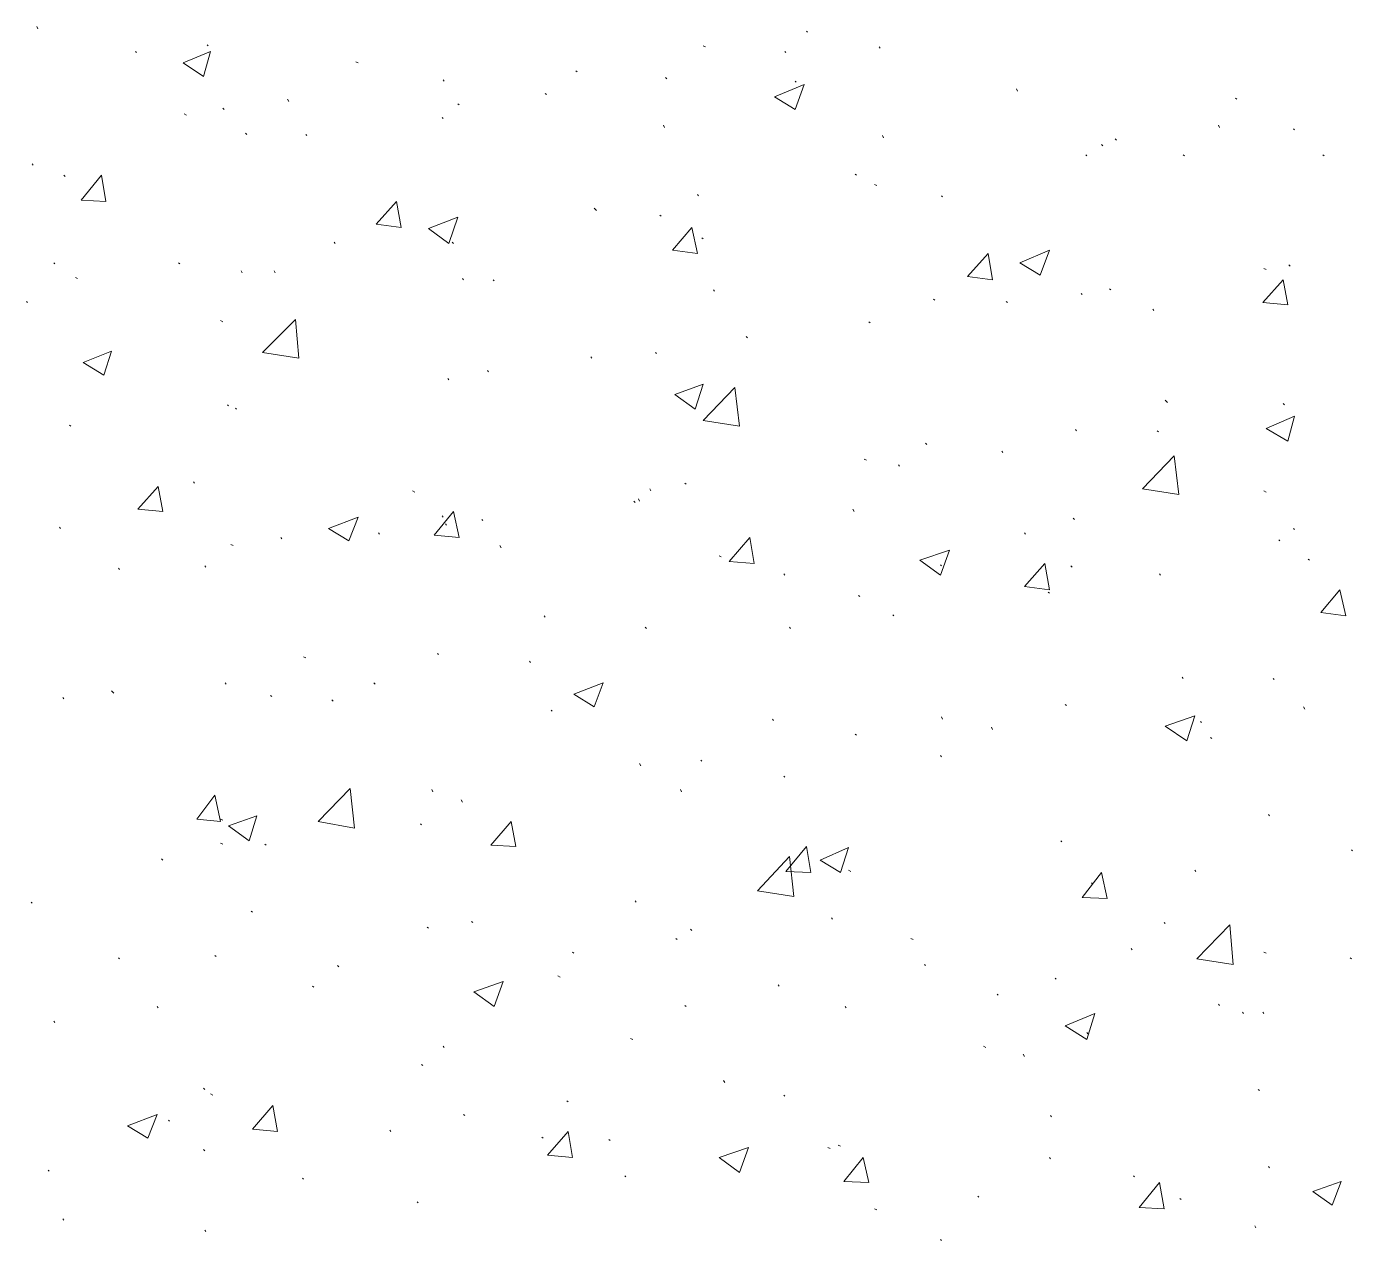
# Model space of a CAD drawing. Header units: millimetres. Extents: x 2928 to 3112, y 1220 to 1280.
# Drawn here: x 2949.071 to 2951.018, y 1243.844 to 1245.625 of the extents above; entities that cross this region are included whole.
import ezdxf

# ---------------------------------------------------------------- set-up
doc = ezdxf.new("R2010")
doc.units = ezdxf.units.MM

msp = doc.modelspace()

# ---------------------------------------------------------------- linework, layer by layer
at = {"color": 92, "linetype": 'Continuous', "lineweight": 13, "true_color": 0x00b800}
for points in [[(2949.08809, 1245.62202), (2949.08643, 1245.62535), (2949.08643, 1245.62535)], [(2950.21811, 1245.61702), (2950.21644, 1245.61868), (2950.21644, 1245.61868)], [(2949.3381, 1245.59702), (2949.33643, 1245.59868), (2949.33643, 1245.59868)], [(2950.06811, 1245.59535), (2950.06478, 1245.59702), (2950.06478, 1245.59702)], [(2950.32478, 1245.59368), (2950.32311, 1245.59535), (2950.32311, 1245.59535)], [(2949.2331, 1245.58702), (2949.23143, 1245.58868), (2949.23143, 1245.58868)], [(2949.30143, 1245.57202), (2949.34143, 1245.58868), (2949.34143, 1245.58868)], [(2949.33143, 1245.55202), (2949.34143, 1245.58868), (2949.34143, 1245.58868)], [(2949.5581, 1245.57202), (2949.55477, 1245.57368), (2949.55477, 1245.57368)], [(2950.18644, 1245.58702), (2950.18478, 1245.58868), (2950.18478, 1245.58868)], [(2949.30143, 1245.57202), (2949.33143, 1245.55202), (2949.33143, 1245.55202)], [(2949.87977, 1245.55868), (2949.87811, 1245.56035), (2949.87811, 1245.56035)], [(2949.68477, 1245.54535), (2949.6831, 1245.54702), (2949.6831, 1245.54702)], [(2950.01144, 1245.54868), (2950.00977, 1245.55035), (2950.00977, 1245.55035)], [(2950.16978, 1245.52202), (2950.21311, 1245.54035), (2950.21311, 1245.54035)], [(2950.20144, 1245.54368), (2950.19978, 1245.54535), (2950.19978, 1245.54535)], [(2950.19978, 1245.50368), (2950.21311, 1245.54035), (2950.21311, 1245.54035)], [(2949.45643, 1245.51535), (2949.45477, 1245.51868), (2949.45477, 1245.51868)], [(2949.83477, 1245.52535), (2949.83311, 1245.52702), (2949.83311, 1245.52702)], [(2950.16978, 1245.52202), (2950.19978, 1245.50368), (2950.19978, 1245.50368)], [(2950.52645, 1245.53035), (2950.52478, 1245.53368), (2950.52478, 1245.53368)], [(2950.84812, 1245.51868), (2950.84645, 1245.52035), (2950.84645, 1245.52035)], [(2949.30643, 1245.49535), (2949.3031, 1245.49702), (2949.3031, 1245.49702)], [(2949.36143, 1245.50368), (2949.35977, 1245.50535), (2949.35977, 1245.50535)], [(2949.70644, 1245.51035), (2949.70477, 1245.51202), (2949.70477, 1245.51202)], [(2949.6831, 1245.49035), (2949.68144, 1245.49201), (2949.68144, 1245.49201)], [(2950.00811, 1245.47701), (2950.00644, 1245.48035), (2950.00644, 1245.48035)], [(2950.82312, 1245.47701), (2950.82145, 1245.48035), (2950.82145, 1245.48035)], [(2949.39477, 1245.46701), (2949.3931, 1245.46868), (2949.3931, 1245.46868)], [(2949.4831, 1245.46535), (2949.48143, 1245.46701), (2949.48143, 1245.46701)], [(2950.32978, 1245.46201), (2950.32811, 1245.46535), (2950.32811, 1245.46535)], [(2950.67145, 1245.45868), (2950.66978, 1245.46035), (2950.66978, 1245.46035)], [(2950.93312, 1245.47368), (2950.93145, 1245.47535), (2950.93145, 1245.47535)], [(2950.62812, 1245.43535), (2950.62645, 1245.43701), (2950.62645, 1245.43701)], [(2950.65145, 1245.45035), (2950.64978, 1245.45201), (2950.64978, 1245.45201)], [(2950.77145, 1245.43535), (2950.76979, 1245.43701), (2950.76979, 1245.43701)], [(2950.97646, 1245.43535), (2950.97479, 1245.43701), (2950.97479, 1245.43701)], [(2949.08143, 1245.42201), (2949.07976, 1245.42368), (2949.07976, 1245.42368)], [(2949.1281, 1245.40535), (2949.12643, 1245.40701), (2949.12643, 1245.40701)], [(2949.15143, 1245.37035), (2949.18143, 1245.40701), (2949.18143, 1245.40701)], [(2949.1881, 1245.36868), (2949.18143, 1245.40701), (2949.18143, 1245.40701)], [(2950.28978, 1245.40701), (2950.28811, 1245.40868), (2950.28811, 1245.40868)], [(2950.05811, 1245.37701), (2950.05644, 1245.37868), (2950.05644, 1245.37868)], [(2950.31978, 1245.39201), (2950.31645, 1245.39368), (2950.31645, 1245.39368)], [(2949.15143, 1245.37035), (2949.1881, 1245.36868), (2949.1881, 1245.36868)], [(2949.58477, 1245.33535), (2949.61477, 1245.36868), (2949.61477, 1245.36868)], [(2949.62144, 1245.33035), (2949.61477, 1245.36868), (2949.61477, 1245.36868)], [(2950.41645, 1245.37535), (2950.41478, 1245.37701), (2950.41478, 1245.37701)], [(2949.66144, 1245.32868), (2949.70477, 1245.34535), (2949.70477, 1245.34535)], [(2949.69144, 1245.30701), (2949.70477, 1245.34535), (2949.70477, 1245.34535)], [(2949.90811, 1245.35535), (2949.90477, 1245.35868), (2949.90477, 1245.35868)], [(2950.00311, 1245.34701), (2950.00144, 1245.34868), (2950.00144, 1245.34868)], [(2949.58477, 1245.33535), (2949.62144, 1245.33035), (2949.62144, 1245.33035)], [(2949.66144, 1245.32868), (2949.69144, 1245.30701), (2949.69144, 1245.30701)], [(2950.01977, 1245.29701), (2950.04811, 1245.33035), (2950.04811, 1245.33035)], [(2950.05644, 1245.29201), (2950.04811, 1245.33035), (2950.04811, 1245.33035)], [(2949.52477, 1245.30701), (2949.5231, 1245.30868), (2949.5231, 1245.30868)], [(2949.6981, 1245.30701), (2949.69644, 1245.30868), (2949.69644, 1245.30868)], [(2950.06478, 1245.31368), (2950.06311, 1245.31535), (2950.06311, 1245.31535)], [(2950.01977, 1245.29701), (2950.05644, 1245.29201), (2950.05644, 1245.29201)], [(2950.45311, 1245.25868), (2950.48311, 1245.29201), (2950.48311, 1245.29201)], [(2950.48978, 1245.25368), (2950.48311, 1245.29201), (2950.48311, 1245.29201)], [(2950.52978, 1245.27868), (2950.57312, 1245.29701), (2950.57312, 1245.29701)], [(2950.55978, 1245.26034), (2950.57312, 1245.29701), (2950.57312, 1245.29701)], [(2949.1131, 1245.27701), (2949.11143, 1245.27868), (2949.11143, 1245.27868)], [(2949.29643, 1245.27701), (2949.29476, 1245.27868), (2949.29476, 1245.27868)], [(2949.3881, 1245.26368), (2949.38643, 1245.26701), (2949.38643, 1245.26701)], [(2949.43643, 1245.26368), (2949.43477, 1245.26701), (2949.43477, 1245.26701)], [(2950.52978, 1245.27868), (2950.55978, 1245.26034), (2950.55978, 1245.26034)], [(2950.89145, 1245.26868), (2950.88812, 1245.27035), (2950.88812, 1245.27035)], [(2950.92645, 1245.27368), (2950.92479, 1245.27535), (2950.92479, 1245.27535)], [(2949.14643, 1245.25534), (2949.1431, 1245.25701), (2949.1431, 1245.25701)], [(2949.7131, 1245.25368), (2949.71144, 1245.25534), (2949.71144, 1245.25534)], [(2949.7581, 1245.25201), (2949.75644, 1245.25368), (2949.75644, 1245.25368)], [(2950.45311, 1245.25868), (2950.48978, 1245.25368), (2950.48978, 1245.25368)], [(2950.88645, 1245.22034), (2950.91645, 1245.25368), (2950.91645, 1245.25368)], [(2950.92312, 1245.21701), (2950.91645, 1245.25368), (2950.91645, 1245.25368)], [(2950.08144, 1245.23701), (2950.07978, 1245.23868), (2950.07978, 1245.23868)], [(2950.40478, 1245.22368), (2950.40311, 1245.22534), (2950.40311, 1245.22534)], [(2950.62145, 1245.23201), (2950.61978, 1245.23368), (2950.61978, 1245.23368)], [(2950.66312, 1245.23868), (2950.66145, 1245.24034), (2950.66145, 1245.24034)], [(2949.07309, 1245.22034), (2949.07143, 1245.22201), (2949.07143, 1245.22201)], [(2950.51145, 1245.22034), (2950.50978, 1245.22201), (2950.50978, 1245.22201)], [(2950.72645, 1245.20868), (2950.72478, 1245.21034), (2950.72478, 1245.21034)], [(2950.88645, 1245.22034), (2950.92312, 1245.21701), (2950.92312, 1245.21701)], [(2949.35977, 1245.19201), (2949.35643, 1245.19368), (2949.35643, 1245.19368)], [(2949.4181, 1245.14701), (2949.46643, 1245.19534), (2949.46643, 1245.19534)], [(2949.47143, 1245.13868), (2949.46643, 1245.19534), (2949.46643, 1245.19534)], [(2950.30978, 1245.19034), (2950.30811, 1245.19201), (2950.30811, 1245.19201)], [(2950.12978, 1245.16868), (2950.12811, 1245.17034), (2950.12811, 1245.17034)], [(2949.15476, 1245.13201), (2949.19643, 1245.14868), (2949.19643, 1245.14868)], [(2949.18476, 1245.11368), (2949.19643, 1245.14868), (2949.19643, 1245.14868)], [(2949.4181, 1245.14701), (2949.47143, 1245.13868), (2949.47143, 1245.13868)], [(2949.99644, 1245.14534), (2949.99477, 1245.14701), (2949.99477, 1245.14701)], [(2949.15476, 1245.13201), (2949.18476, 1245.11368), (2949.18476, 1245.11368)], [(2949.90144, 1245.13868), (2949.89977, 1245.14034), (2949.89977, 1245.14034)], [(2949.69144, 1245.10701), (2949.68977, 1245.10868), (2949.68977, 1245.10868)], [(2949.74977, 1245.11868), (2949.7481, 1245.12034), (2949.7481, 1245.12034)], [(2950.02311, 1245.08534), (2950.06478, 1245.10034), (2950.06478, 1245.10034)], [(2950.05311, 1245.06368), (2950.06478, 1245.10034), (2950.06478, 1245.10034)], [(2950.06478, 1245.04701), (2950.11144, 1245.09534), (2950.11144, 1245.09534)], [(2950.11811, 1245.03868), (2950.11144, 1245.09534), (2950.11144, 1245.09534)], [(2949.3681, 1245.06868), (2949.36643, 1245.07034), (2949.36643, 1245.07034)], [(2950.02311, 1245.08534), (2950.05311, 1245.06368), (2950.05311, 1245.06368)], [(2950.74645, 1245.07368), (2950.74312, 1245.07701), (2950.74312, 1245.07701)], [(2950.91812, 1245.07034), (2950.91645, 1245.07201), (2950.91645, 1245.07201)], [(2949.37977, 1245.06368), (2949.3781, 1245.06534), (2949.3781, 1245.06534)], [(2950.89145, 1245.03534), (2950.93312, 1245.05368), (2950.93312, 1245.05368)], [(2950.92312, 1245.01701), (2950.93312, 1245.05368), (2950.93312, 1245.05368)], [(2949.13643, 1245.03868), (2949.13476, 1245.04034), (2949.13476, 1245.04034)], [(2950.06478, 1245.04701), (2950.11811, 1245.03868), (2950.11811, 1245.03868)], [(2950.61312, 1245.03201), (2950.61145, 1245.03368), (2950.61145, 1245.03368)], [(2950.73312, 1245.03034), (2950.73145, 1245.03201), (2950.73145, 1245.03201)], [(2950.89145, 1245.03534), (2950.92312, 1245.01701), (2950.92312, 1245.01701)], [(2950.39311, 1245.01201), (2950.39145, 1245.01367), (2950.39145, 1245.01367)], [(2950.30478, 1244.98867), (2950.30145, 1244.99034), (2950.30145, 1244.99034)], [(2950.50478, 1245.00034), (2950.50312, 1245.00201), (2950.50312, 1245.00201)], [(2950.70978, 1244.94701), (2950.75645, 1244.99534), (2950.75645, 1244.99534)], [(2950.76312, 1244.93867), (2950.75645, 1244.99534), (2950.75645, 1244.99534)], [(2950.35311, 1244.98034), (2950.35145, 1244.98201), (2950.35145, 1244.98201)], [(2949.23476, 1244.91701), (2949.26476, 1244.95034), (2949.26476, 1244.95034)], [(2949.27143, 1244.91367), (2949.26476, 1244.95034), (2949.26476, 1244.95034)], [(2949.3181, 1244.95534), (2949.31643, 1244.95701), (2949.31643, 1244.95701)], [(2950.03978, 1244.95367), (2950.03811, 1244.95534), (2950.03811, 1244.95534)], [(2949.64144, 1244.94201), (2949.6381, 1244.94367), (2949.6381, 1244.94367)], [(2949.97144, 1244.92867), (2949.96977, 1244.93201), (2949.96977, 1244.93201)], [(2949.98811, 1244.94367), (2949.98644, 1244.94701), (2949.98644, 1244.94701)], [(2950.70978, 1244.94701), (2950.76312, 1244.93867), (2950.76312, 1244.93867)], [(2950.89145, 1244.94201), (2950.88812, 1244.94367), (2950.88812, 1244.94367)], [(2949.23476, 1244.91701), (2949.27143, 1244.91367), (2949.27143, 1244.91367)], [(2949.66977, 1244.87867), (2949.6981, 1244.91367), (2949.6981, 1244.91367)], [(2949.70644, 1244.87534), (2949.6981, 1244.91367), (2949.6981, 1244.91367)], [(2949.96477, 1244.92701), (2949.96311, 1244.92867), (2949.96311, 1244.92867)], [(2950.28645, 1244.91367), (2950.28478, 1244.91701), (2950.28478, 1244.91701)], [(2949.51477, 1244.88867), (2949.5581, 1244.90534), (2949.5581, 1244.90534)], [(2949.54477, 1244.87034), (2949.5581, 1244.90534), (2949.5581, 1244.90534)], [(2949.6831, 1244.90534), (2949.68144, 1244.90701), (2949.68144, 1244.90701)], [(2949.6881, 1244.89367), (2949.68644, 1244.89534), (2949.68644, 1244.89534)], [(2949.74144, 1244.90034), (2949.73977, 1244.90201), (2949.73977, 1244.90201)], [(2950.60978, 1244.90201), (2950.60812, 1244.90367), (2950.60812, 1244.90367)], [(2949.12143, 1244.88867), (2949.11976, 1244.89034), (2949.11976, 1244.89034)], [(2949.44643, 1244.87367), (2949.44477, 1244.87534), (2949.44477, 1244.87534)], [(2949.51477, 1244.88867), (2949.54477, 1244.87034), (2949.54477, 1244.87034)], [(2949.58977, 1244.88034), (2949.5881, 1244.88201), (2949.5881, 1244.88201)], [(2949.66977, 1244.87867), (2949.70644, 1244.87534), (2949.70644, 1244.87534)], [(2950.10311, 1244.84034), (2950.13311, 1244.87534), (2950.13311, 1244.87534)], [(2950.13978, 1244.83701), (2950.13311, 1244.87534), (2950.13311, 1244.87534)], [(2950.53812, 1244.88034), (2950.53645, 1244.88201), (2950.53645, 1244.88201)], [(2950.93312, 1244.88701), (2950.93145, 1244.88867), (2950.93145, 1244.88867)], [(2949.37477, 1244.86367), (2949.37143, 1244.86534), (2949.37143, 1244.86534)], [(2949.7681, 1244.86034), (2949.76644, 1244.86367), (2949.76644, 1244.86367)], [(2950.38311, 1244.84201), (2950.42645, 1244.85701), (2950.42645, 1244.85701)], [(2950.41311, 1244.82034), (2950.42645, 1244.85701), (2950.42645, 1244.85701)], [(2950.91145, 1244.87034), (2950.90979, 1244.87201), (2950.90979, 1244.87201)], [(2949.33477, 1244.83201), (2949.3331, 1244.83367), (2949.3331, 1244.83367)], [(2950.09144, 1244.84701), (2950.08811, 1244.84867), (2950.08811, 1244.84867)], [(2950.10311, 1244.84034), (2950.13978, 1244.83701), (2950.13978, 1244.83701)], [(2950.38311, 1244.84201), (2950.41311, 1244.82034), (2950.41311, 1244.82034)], [(2950.41478, 1244.83367), (2950.41311, 1244.83534), (2950.41311, 1244.83534)], [(2950.53645, 1244.80367), (2950.56645, 1244.83701), (2950.56645, 1244.83701)], [(2950.57312, 1244.79867), (2950.56645, 1244.83701), (2950.56645, 1244.83701)], [(2950.60645, 1244.83201), (2950.60478, 1244.83367), (2950.60478, 1244.83367)], [(2950.95479, 1244.84201), (2950.95312, 1244.84367), (2950.95312, 1244.84367)], [(2949.2081, 1244.82867), (2949.20643, 1244.83034), (2949.20643, 1244.83034)], [(2950.18478, 1244.82034), (2950.18311, 1244.82201), (2950.18311, 1244.82201)], [(2950.73645, 1244.82034), (2950.73479, 1244.82201), (2950.73479, 1244.82201)], [(2950.53645, 1244.80367), (2950.57312, 1244.79867), (2950.57312, 1244.79867)], [(2950.57312, 1244.79367), (2950.57145, 1244.79534), (2950.57145, 1244.79534)], [(2950.97146, 1244.76534), (2950.99979, 1244.79867), (2950.99979, 1244.79867)], [(2951.00812, 1244.76034), (2950.99979, 1244.79867), (2950.99979, 1244.79867)], [(2950.29478, 1244.78867), (2950.29311, 1244.79034), (2950.29311, 1244.79034)], [(2949.83311, 1244.75867), (2949.83144, 1244.76034), (2949.83144, 1244.76034)], [(2950.34478, 1244.76034), (2950.34311, 1244.762), (2950.34311, 1244.762)], [(2950.97146, 1244.76534), (2951.00812, 1244.76034), (2951.00812, 1244.76034)], [(2949.98144, 1244.742), (2949.97977, 1244.74367), (2949.97977, 1244.74367)], [(2950.19311, 1244.742), (2950.19144, 1244.74367), (2950.19144, 1244.74367)], [(2949.48143, 1244.69867), (2949.4781, 1244.70034), (2949.4781, 1244.70034)], [(2949.67644, 1244.70367), (2949.67477, 1244.70534), (2949.67477, 1244.70534)], [(2949.81144, 1244.692), (2949.80977, 1244.69367), (2949.80977, 1244.69367)], [(2949.36477, 1244.66034), (2949.3631, 1244.662), (2949.3631, 1244.662)], [(2949.5831, 1244.66034), (2949.58144, 1244.662), (2949.58144, 1244.662)], [(2949.87477, 1244.64534), (2949.91811, 1244.662), (2949.91811, 1244.662)], [(2949.90477, 1244.627), (2949.91811, 1244.662), (2949.91811, 1244.662)], [(2950.76979, 1244.66867), (2950.76812, 1244.67034), (2950.76812, 1244.67034)], [(2950.90312, 1244.667), (2950.90145, 1244.66867), (2950.90145, 1244.66867)], [(2949.12643, 1244.63867), (2949.12476, 1244.64034), (2949.12476, 1244.64034)], [(2949.19976, 1244.647), (2949.19643, 1244.65034), (2949.19643, 1244.65034)], [(2949.43143, 1244.642), (2949.42977, 1244.64367), (2949.42977, 1244.64367)], [(2949.87477, 1244.64534), (2949.90477, 1244.627), (2949.90477, 1244.627)], [(2949.52143, 1244.63534), (2949.51977, 1244.637), (2949.51977, 1244.637)], [(2949.84311, 1244.62034), (2949.84144, 1244.622), (2949.84144, 1244.622)], [(2950.59812, 1244.62867), (2950.59645, 1244.63034), (2950.59645, 1244.63034)], [(2950.94812, 1244.62367), (2950.94645, 1244.627), (2950.94645, 1244.627)], [(2950.16811, 1244.607), (2950.16644, 1244.60867), (2950.16644, 1244.60867)], [(2950.41645, 1244.60867), (2950.41478, 1244.612), (2950.41478, 1244.612)], [(2950.74312, 1244.59867), (2950.78645, 1244.61367), (2950.78645, 1244.61367)], [(2950.77479, 1244.577), (2950.78645, 1244.61367), (2950.78645, 1244.61367)], [(2950.79645, 1244.60367), (2950.79479, 1244.60534), (2950.79479, 1244.60534)], [(2950.28978, 1244.58534), (2950.28811, 1244.587), (2950.28811, 1244.587)], [(2950.48978, 1244.59367), (2950.48811, 1244.597), (2950.48811, 1244.597)], [(2950.74312, 1244.59867), (2950.77479, 1244.577), (2950.77479, 1244.577)], [(2950.81145, 1244.58034), (2950.80979, 1244.582), (2950.80979, 1244.582)], [(2949.97311, 1244.54033), (2949.97144, 1244.54367), (2949.97144, 1244.54367)], [(2950.06311, 1244.547), (2950.06144, 1244.54867), (2950.06144, 1244.54867)], [(2950.41478, 1244.55367), (2950.41311, 1244.55533), (2950.41311, 1244.55533)], [(2950.18478, 1244.52367), (2950.18311, 1244.52533), (2950.18311, 1244.52533)], [(2949.49977, 1244.45867), (2949.54643, 1244.507), (2949.54643, 1244.507)], [(2949.5531, 1244.44867), (2949.54643, 1244.507), (2949.54643, 1244.507)], [(2949.6681, 1244.502), (2949.66644, 1244.50533), (2949.66644, 1244.50533)], [(2950.03311, 1244.502), (2950.03144, 1244.50533), (2950.03144, 1244.50533)], [(2949.32143, 1244.462), (2949.3481, 1244.497), (2949.3481, 1244.497)], [(2949.35643, 1244.45867), (2949.3481, 1244.497), (2949.3481, 1244.497)], [(2949.71144, 1244.487), (2949.70977, 1244.49033), (2949.70977, 1244.49033)], [(2949.3681, 1244.452), (2949.40977, 1244.467), (2949.40977, 1244.467)], [(2949.3981, 1244.43033), (2949.40977, 1244.467), (2949.40977, 1244.467)], [(2950.89645, 1244.467), (2950.89479, 1244.46867), (2950.89479, 1244.46867)], [(2949.32143, 1244.462), (2949.35643, 1244.45867), (2949.35643, 1244.45867)], [(2949.35977, 1244.46033), (2949.35643, 1244.462), (2949.35643, 1244.462)], [(2949.3681, 1244.452), (2949.3981, 1244.43033), (2949.3981, 1244.43033)], [(2949.49977, 1244.45867), (2949.5531, 1244.44867), (2949.5531, 1244.44867)], [(2949.65144, 1244.45367), (2949.64977, 1244.45533), (2949.64977, 1244.45533)], [(2949.7531, 1244.42367), (2949.7831, 1244.45867), (2949.7831, 1244.45867)], [(2949.78977, 1244.422), (2949.7831, 1244.45867), (2949.7831, 1244.45867)], [(2949.35977, 1244.42533), (2949.35643, 1244.427), (2949.35643, 1244.427)], [(2949.4231, 1244.42367), (2949.42143, 1244.42533), (2949.42143, 1244.42533)], [(2950.59145, 1244.42867), (2950.58978, 1244.43033), (2950.58978, 1244.43033)], [(2949.7531, 1244.42367), (2949.78977, 1244.422), (2949.78977, 1244.422)], [(2950.14478, 1244.357), (2950.19144, 1244.407), (2950.19144, 1244.407)], [(2950.18644, 1244.38533), (2950.21644, 1244.422), (2950.21644, 1244.422)], [(2950.19811, 1244.34867), (2950.19144, 1244.407), (2950.19144, 1244.407)], [(2950.22311, 1244.38367), (2950.21644, 1244.422), (2950.21644, 1244.422)], [(2950.23644, 1244.402), (2950.27811, 1244.42033), (2950.27811, 1244.42033)], [(2950.26645, 1244.38367), (2950.27811, 1244.42033), (2950.27811, 1244.42033)], [(2951.01812, 1244.41533), (2951.01646, 1244.417), (2951.01646, 1244.417)], [(2949.27143, 1244.402), (2949.26976, 1244.40367), (2949.26976, 1244.40367)], [(2950.23644, 1244.402), (2950.26645, 1244.38367), (2950.26645, 1244.38367)], [(2950.28145, 1244.38533), (2950.27811, 1244.387), (2950.27811, 1244.387)], [(2950.78812, 1244.38533), (2950.78645, 1244.387), (2950.78645, 1244.387)], [(2950.18644, 1244.38533), (2950.22311, 1244.38367), (2950.22311, 1244.38367)], [(2950.62145, 1244.347), (2950.64978, 1244.38367), (2950.64978, 1244.38367)], [(2950.63645, 1244.367), (2950.63478, 1244.36867), (2950.63478, 1244.36867)], [(2950.65812, 1244.34533), (2950.64978, 1244.38367), (2950.64978, 1244.38367)], [(2950.14478, 1244.357), (2950.19811, 1244.34867), (2950.19811, 1244.34867)], [(2950.62145, 1244.347), (2950.65812, 1244.34533), (2950.65812, 1244.34533)], [(2949.07976, 1244.33867), (2949.07809, 1244.34033), (2949.07809, 1244.34033)], [(2949.96644, 1244.34033), (2949.96477, 1244.342), (2949.96477, 1244.342)], [(2949.4031, 1244.32533), (2949.40143, 1244.327), (2949.40143, 1244.327)], [(2949.72644, 1244.31033), (2949.72477, 1244.312), (2949.72477, 1244.312)], [(2950.25478, 1244.31533), (2950.25311, 1244.317), (2950.25311, 1244.317)], [(2950.74312, 1244.30866), (2950.74145, 1244.31033), (2950.74145, 1244.31033)], [(2949.66144, 1244.302), (2949.65977, 1244.30366), (2949.65977, 1244.30366)], [(2950.04811, 1244.29866), (2950.04644, 1244.30033), (2950.04644, 1244.30033)], [(2950.78979, 1244.257), (2950.83812, 1244.307), (2950.83812, 1244.307)], [(2950.84312, 1244.24866), (2950.83812, 1244.307), (2950.83812, 1244.307)], [(2950.02644, 1244.28533), (2950.02477, 1244.287), (2950.02477, 1244.287)], [(2950.37311, 1244.28533), (2950.36978, 1244.287), (2950.36978, 1244.287)], [(2950.69478, 1244.27033), (2950.69312, 1244.272), (2950.69312, 1244.272)], [(2949.2081, 1244.257), (2949.20643, 1244.25866), (2949.20643, 1244.25866)], [(2949.34977, 1244.26033), (2949.3481, 1244.262), (2949.3481, 1244.262)], [(2949.87477, 1244.26533), (2949.87311, 1244.267), (2949.87311, 1244.267)], [(2950.78979, 1244.257), (2950.84312, 1244.24866), (2950.84312, 1244.24866)], [(2950.89145, 1244.26533), (2950.88812, 1244.267), (2950.88812, 1244.267)], [(2951.01646, 1244.257), (2951.01479, 1244.25866), (2951.01479, 1244.25866)], [(2949.52977, 1244.24533), (2949.5281, 1244.247), (2949.5281, 1244.247)], [(2949.85477, 1244.23033), (2949.85144, 1244.232), (2949.85144, 1244.232)], [(2950.39145, 1244.247), (2950.38978, 1244.24866), (2950.38978, 1244.24866)], [(2949.4931, 1244.21533), (2949.49143, 1244.217), (2949.49143, 1244.217)], [(2949.7281, 1244.20866), (2949.77144, 1244.22366), (2949.77144, 1244.22366)], [(2949.7581, 1244.187), (2949.77144, 1244.22366), (2949.77144, 1244.22366)], [(2950.17644, 1244.217), (2950.17478, 1244.21866), (2950.17478, 1244.21866)], [(2950.58312, 1244.227), (2950.58145, 1244.22866), (2950.58145, 1244.22866)], [(2949.7281, 1244.20866), (2949.7581, 1244.187), (2949.7581, 1244.187)], [(2950.49812, 1244.20366), (2950.49645, 1244.20533), (2950.49645, 1244.20533)], [(2949.26476, 1244.18533), (2949.2631, 1244.187), (2949.2631, 1244.187)], [(2950.03978, 1244.187), (2950.03811, 1244.18866), (2950.03811, 1244.18866)], [(2950.27478, 1244.18533), (2950.27311, 1244.187), (2950.27311, 1244.187)], [(2950.59645, 1244.15866), (2950.63978, 1244.177), (2950.63978, 1244.177)], [(2950.62812, 1244.13866), (2950.63978, 1244.177), (2950.63978, 1244.177)], [(2950.82312, 1244.18866), (2950.82145, 1244.19033), (2950.82145, 1244.19033)], [(2950.85812, 1244.177), (2950.85645, 1244.17866), (2950.85645, 1244.17866)], [(2950.88812, 1244.177), (2950.88645, 1244.17866), (2950.88645, 1244.17866)], [(2949.1131, 1244.16366), (2949.11143, 1244.16533), (2949.11143, 1244.16533)], [(2950.59645, 1244.15866), (2950.62812, 1244.13866), (2950.62812, 1244.13866)], [(2949.96144, 1244.13866), (2949.95811, 1244.14033), (2949.95811, 1244.14033)], [(2950.62978, 1244.147), (2950.62812, 1244.14866), (2950.62812, 1244.14866)], [(2949.68477, 1244.127), (2949.6831, 1244.12866), (2949.6831, 1244.12866)], [(2950.47978, 1244.127), (2950.47645, 1244.12866), (2950.47645, 1244.12866)], [(2950.53645, 1244.11366), (2950.53478, 1244.117), (2950.53478, 1244.117)], [(2949.6531, 1244.10033), (2949.65144, 1244.102), (2949.65144, 1244.102)], [(2950.09644, 1244.07533), (2950.09478, 1244.07866), (2950.09478, 1244.07866)], [(2949.3331, 1244.06533), (2949.33143, 1244.06699), (2949.33143, 1244.06699)], [(2949.34477, 1244.05699), (2949.34143, 1244.05866), (2949.34143, 1244.05866)], [(2950.18478, 1244.05533), (2950.18311, 1244.05699), (2950.18311, 1244.05699)], [(2950.88145, 1244.06366), (2950.87979, 1244.06533), (2950.87979, 1244.06533)], [(2949.4031, 1244.00699), (2949.4331, 1244.04199), (2949.4331, 1244.04199)], [(2949.43977, 1244.00366), (2949.4331, 1244.04199), (2949.4331, 1244.04199)], [(2949.86644, 1244.04699), (2949.86477, 1244.04866), (2949.86477, 1244.04866)], [(2949.21976, 1244.01199), (2949.2631, 1244.02866), (2949.2631, 1244.02866)], [(2949.24976, 1243.99366), (2949.2631, 1244.02866), (2949.2631, 1244.02866)], [(2949.28143, 1244.01866), (2949.27976, 1244.02033), (2949.27976, 1244.02033)], [(2949.71477, 1244.02699), (2949.7131, 1244.02866), (2949.7131, 1244.02866)], [(2950.57645, 1244.02533), (2950.57478, 1244.02699), (2950.57478, 1244.02699)], [(2949.21976, 1244.01199), (2949.24976, 1243.99366), (2949.24976, 1243.99366)], [(2949.4031, 1244.00699), (2949.43977, 1244.00366), (2949.43977, 1244.00366)], [(2949.60644, 1244.00366), (2949.60477, 1244.00533), (2949.60477, 1244.00533)], [(2949.83644, 1243.96866), (2949.86644, 1244.00366), (2949.86644, 1244.00366)], [(2949.87311, 1243.96533), (2949.86644, 1244.00366), (2949.86644, 1244.00366)], [(2949.3331, 1243.97533), (2949.33143, 1243.97699), (2949.33143, 1243.97699)], [(2949.82977, 1243.99366), (2949.82811, 1243.99533), (2949.82811, 1243.99533)], [(2949.92811, 1243.99033), (2949.92644, 1243.99199), (2949.92644, 1243.99199)], [(2950.08811, 1243.96533), (2950.13144, 1243.98033), (2950.13144, 1243.98033)], [(2950.11811, 1243.94366), (2950.13144, 1243.98033), (2950.13144, 1243.98033)], [(2950.25144, 1243.97866), (2950.24811, 1243.98033), (2950.24811, 1243.98033)], [(2950.26645, 1243.98199), (2950.26311, 1243.98366), (2950.26311, 1243.98366)], [(2949.83644, 1243.96866), (2949.87311, 1243.96533), (2949.87311, 1243.96533)], [(2950.08811, 1243.96533), (2950.11811, 1243.94366), (2950.11811, 1243.94366)], [(2950.27145, 1243.93033), (2950.29978, 1243.96533), (2950.29978, 1243.96533)], [(2950.30811, 1243.92866), (2950.29978, 1243.96533), (2950.29978, 1243.96533)], [(2950.57478, 1243.96366), (2950.57312, 1243.96533), (2950.57312, 1243.96533)], [(2949.10476, 1243.94533), (2949.1031, 1243.94699), (2949.1031, 1243.94699)], [(2949.95144, 1243.93699), (2949.94977, 1243.93866), (2949.94977, 1243.93866)], [(2950.69812, 1243.93699), (2950.69645, 1243.93866), (2950.69645, 1243.93866)], [(2950.89645, 1243.95033), (2950.89479, 1243.95199), (2950.89479, 1243.95199)], [(2949.4781, 1243.93366), (2949.47643, 1243.93533), (2949.47643, 1243.93533)], [(2950.27145, 1243.93033), (2950.30811, 1243.92866), (2950.30811, 1243.92866)], [(2950.70478, 1243.89199), (2950.73479, 1243.92866), (2950.73479, 1243.92866)], [(2950.74145, 1243.89033), (2950.73479, 1243.92866), (2950.73479, 1243.92866)], [(2950.95979, 1243.91533), (2951.00146, 1243.93033), (2951.00146, 1243.93033)], [(2950.98812, 1243.89533), (2951.00146, 1243.93033), (2951.00146, 1243.93033)], [(2949.64644, 1243.89866), (2949.64477, 1243.90033), (2949.64477, 1243.90033)], [(2950.46978, 1243.90699), (2950.46811, 1243.90866), (2950.46811, 1243.90866)], [(2950.76645, 1243.90366), (2950.76479, 1243.90533), (2950.76479, 1243.90533)], [(2950.95979, 1243.91533), (2950.98812, 1243.89533), (2950.98812, 1243.89533)], [(2950.31978, 1243.88866), (2950.31645, 1243.89033), (2950.31645, 1243.89033)], [(2950.70478, 1243.89199), (2950.74145, 1243.89033), (2950.74145, 1243.89033)], [(2949.12643, 1243.87366), (2949.12476, 1243.87533), (2949.12476, 1243.87533)], [(2950.87645, 1243.86199), (2950.87479, 1243.86533), (2950.87479, 1243.86533)], [(2949.33477, 1243.85699), (2949.3331, 1243.85866), (2949.3331, 1243.85866)], [(2950.41478, 1243.84366), (2950.41311, 1243.84532), (2950.41311, 1243.84532)]]:
    msp.add_lwpolyline(points, dxfattribs=at)

doc.saveas('drawing.dxf')
